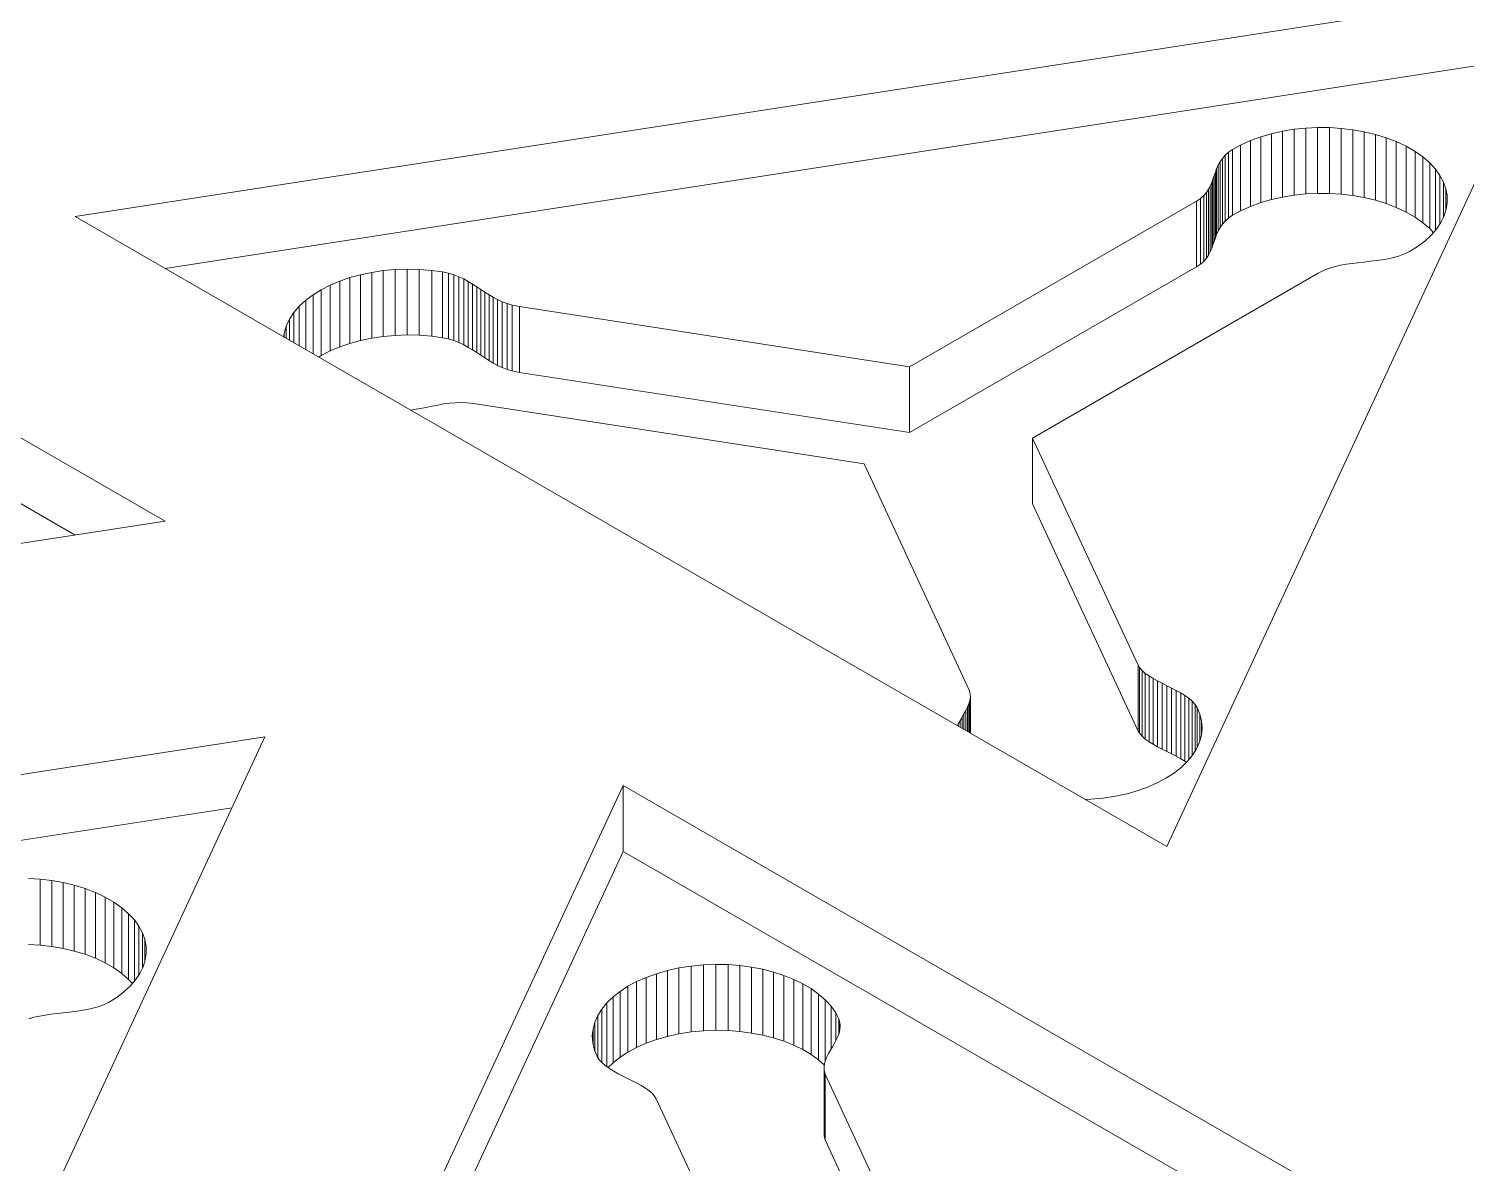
# Model space of a CAD drawing. Header units: inches. Extents: x 2.5 to 18.9, y 2.6 to 12.3.
# Drawn here: x 12.669 to 13.783, y 8.087 to 8.967 of the extents above; entities that cross this region are included whole.
import ezdxf

# ---------------------------------------------------------------- set-up
doc = ezdxf.new("R2010")
doc.units = ezdxf.units.IN
doc.header["$MEASUREMENT"] = 0

# ---------------------------------------------------------------- blocks, each defined once
blk = doc.blocks.new('A$C39963D99')
at = {"color": 0, "linetype": 'Continuous', "lineweight": 0, "extrusion": (3.33067e-16, 0.816497, 0.57735)}
for p, q in [((15.0648, -1.5277), (15.9104, -2.0159)), ((15.8407, -2.0267), (15.0648, -1.5787)), ((15.8408, -1.7798), (16.9959, -1.6011)), ((16.9959, -1.6011), (16.6865, -2.268)), ((16.9704, -1.656), (15.9105, -1.82)), ((16.7677, -1.7156), (16.7763, -1.7137)), ((16.7763, -1.7137), (16.7852, -1.7122)), ((16.7763, -1.7647), (16.7763, -1.7137)), ((16.7852, -1.7122), (16.7943, -1.7113)), ((16.7852, -1.7633), (16.7852, -1.7122)), ((16.7943, -1.7113), (16.8034, -1.7109)), ((16.7943, -1.7623), (16.7943, -1.7113)), ((16.8034, -1.7619), (16.8034, -1.7109)), ((16.8034, -1.7109), (16.8126, -1.7109)), ((16.8126, -1.762), (16.8126, -1.7109)), ((16.8126, -1.7109), (16.8217, -1.7115)), ((16.8217, -1.7625), (16.8217, -1.7115)), ((16.8217, -1.7115), (16.8307, -1.7125)), ((16.8307, -1.7636), (16.8307, -1.7125)), ((16.8307, -1.7125), (16.8396, -1.7141)), ((16.8396, -1.7651), (16.8396, -1.7141)), ((16.8396, -1.7141), (16.8482, -1.7161)), ((16.7374, -1.7278), (16.7436, -1.7244)), ((16.7436, -1.7244), (16.7513, -1.7209)), ((16.7436, -1.7754), (16.7436, -1.7244)), ((16.7513, -1.7209), (16.7593, -1.718)), ((16.7513, -1.772), (16.7513, -1.7209)), ((16.7593, -1.718), (16.7677, -1.7156)), ((16.7593, -1.769), (16.7593, -1.718)), ((16.7677, -1.7666), (16.7677, -1.7156)), ((16.8482, -1.7672), (16.8482, -1.7161)), ((16.8482, -1.7161), (16.8565, -1.7187)), ((16.8565, -1.7697), (16.8565, -1.7187)), ((16.8565, -1.7187), (16.8644, -1.7217)), ((16.8644, -1.7728), (16.8644, -1.7217)), ((16.8644, -1.7217), (16.8719, -1.7253)), ((16.8719, -1.7763), (16.8719, -1.7253)), ((16.8719, -1.7253), (16.8789, -1.7293)), ((16.7264, -1.7399), (16.7278, -1.7373)), ((16.7278, -1.7373), (16.7296, -1.7347)), ((16.7278, -1.7883), (16.7278, -1.7373)), ((16.7296, -1.7347), (16.7317, -1.7323)), ((16.7296, -1.7858), (16.7296, -1.7347)), ((16.7317, -1.7323), (16.7343, -1.73)), ((16.7317, -1.7833), (16.7317, -1.7323)), ((16.7343, -1.73), (16.7374, -1.7278)), ((16.7343, -1.781), (16.7343, -1.73)), ((16.7374, -1.7788), (16.7374, -1.7278)), ((16.8789, -1.7803), (16.8789, -1.7293)), ((16.8789, -1.7293), (16.885, -1.7336)), ((16.885, -1.7846), (16.885, -1.7336)), ((16.885, -1.7336), (16.8903, -1.7382)), ((16.7223, -1.7508), (16.7233, -1.7481)), ((16.7233, -1.7481), (16.7242, -1.7454)), ((16.7233, -1.7991), (16.7233, -1.7481)), ((16.7242, -1.7454), (16.7252, -1.7426)), ((16.7242, -1.7964), (16.7242, -1.7454)), ((16.7252, -1.7426), (16.7264, -1.7399)), ((16.7252, -1.7937), (16.7252, -1.7426)), ((16.7264, -1.791), (16.7264, -1.7399)), ((16.8903, -1.7892), (16.8903, -1.7382)), ((16.8903, -1.7382), (16.8947, -1.743)), ((16.8947, -1.7906), (16.8947, -1.743)), ((16.8947, -1.743), (16.8982, -1.748)), ((16.8982, -1.7856), (16.8982, -1.748)), ((16.8982, -1.748), (16.9009, -1.7531)), ((16.7173, -1.7612), (16.7189, -1.7587)), ((16.7189, -1.7587), (16.7202, -1.7562)), ((16.7189, -1.8097), (16.7189, -1.7587)), ((16.7202, -1.7562), (16.7214, -1.7535)), ((16.7202, -1.8072), (16.7202, -1.7562)), ((16.7214, -1.7535), (16.7223, -1.7508)), ((16.7214, -1.8045), (16.7214, -1.7535)), ((16.7223, -1.8018), (16.7223, -1.7508)), ((16.9009, -1.7805), (16.9009, -1.7531)), ((16.9009, -1.7531), (16.9027, -1.7583)), ((16.9027, -1.7752), (16.9027, -1.7583)), ((16.9027, -1.7583), (16.9037, -1.7635)), ((16.4873, -1.8963), (16.7097, -1.7679)), ((16.7097, -1.7679), (16.7128, -1.7657)), ((16.7097, -1.8189), (16.7097, -1.7679)), ((16.7128, -1.7657), (16.7153, -1.7635)), ((16.7128, -1.8168), (16.7128, -1.7657)), ((16.7153, -1.7635), (16.7173, -1.7612)), ((16.7153, -1.8146), (16.7153, -1.7635)), ((16.7173, -1.8122), (16.7173, -1.7612)), ((16.7593, -1.769), (16.7513, -1.772)), ((16.7677, -1.7666), (16.7593, -1.769)), ((16.7763, -1.7647), (16.7677, -1.7666)), ((16.7852, -1.7633), (16.7763, -1.7647)), ((16.7943, -1.7623), (16.7852, -1.7633)), ((16.8034, -1.7619), (16.7943, -1.7623)), ((16.8126, -1.762), (16.8034, -1.7619)), ((16.8217, -1.7625), (16.8126, -1.762)), ((16.8307, -1.7636), (16.8217, -1.7625)), ((16.8396, -1.7651), (16.8307, -1.7636)), ((16.8482, -1.7672), (16.8396, -1.7651)), ((16.8565, -1.7697), (16.8482, -1.7672)), ((16.8644, -1.7728), (16.8565, -1.7697)), ((16.9038, -1.7688), (16.9031, -1.7741)), ((16.9037, -1.7696), (16.9037, -1.7635)), ((16.9037, -1.7635), (16.9038, -1.7688)), ((16.6865, -2.268), (15.8408, -1.7798)), ((16.7343, -1.781), (16.7317, -1.7833)), ((16.7374, -1.7788), (16.7343, -1.781)), ((16.7436, -1.7754), (16.7374, -1.7788)), ((16.7513, -1.772), (16.7436, -1.7754)), ((16.8719, -1.7763), (16.8644, -1.7728)), ((16.8789, -1.7803), (16.8719, -1.7763)), ((16.885, -1.7846), (16.8789, -1.7803)), ((16.9015, -1.7793), (16.899, -1.7845)), ((16.9031, -1.7741), (16.9015, -1.7793)), ((16.7264, -1.791), (16.7252, -1.7937)), ((16.7278, -1.7883), (16.7264, -1.791)), ((16.7296, -1.7858), (16.7278, -1.7883)), ((16.7317, -1.7833), (16.7296, -1.7858)), ((16.8903, -1.7892), (16.885, -1.7846)), ((16.8932, -1.7924), (16.8903, -1.7892)), ((16.8956, -1.7895), (16.8914, -1.7943)), ((16.899, -1.7845), (16.8956, -1.7895)), ((16.7223, -1.8018), (16.7214, -1.8045)), ((16.7233, -1.7991), (16.7223, -1.8018)), ((16.7242, -1.7964), (16.7233, -1.7991)), ((16.7252, -1.7937), (16.7242, -1.7964)), ((16.8805, -1.8034), (16.8746, -1.807)), ((16.8864, -1.799), (16.8805, -1.8034)), ((16.8914, -1.7943), (16.8864, -1.799)), ((16.7153, -1.8146), (16.7128, -1.8168)), ((16.7173, -1.8122), (16.7153, -1.8146)), ((16.7189, -1.8097), (16.7173, -1.8122)), ((16.7202, -1.8072), (16.7189, -1.8097)), ((16.7214, -1.8045), (16.7202, -1.8072)), ((16.8394, -1.8151), (16.8347, -1.8156)), ((16.8442, -1.8145), (16.8394, -1.8151)), ((16.8489, -1.8139), (16.8442, -1.8145)), ((16.8535, -1.8133), (16.8489, -1.8139)), ((16.8581, -1.8125), (16.8535, -1.8133)), ((16.8625, -1.8115), (16.8581, -1.8125)), ((16.8668, -1.8103), (16.8625, -1.8115)), ((16.8708, -1.8088), (16.8668, -1.8103)), ((16.8746, -1.807), (16.8708, -1.8088)), ((16.0536, -1.8271), (16.0619, -1.8249)), ((16.0619, -1.8249), (16.0705, -1.8231)), ((16.0619, -1.8759), (16.0619, -1.8249)), ((16.0705, -1.8231), (16.0794, -1.8217)), ((16.0705, -1.8741), (16.0705, -1.8231)), ((16.0794, -1.8217), (16.0886, -1.8209)), ((16.0794, -1.8728), (16.0794, -1.8217)), ((16.0886, -1.8209), (16.098, -1.8206)), ((16.0886, -1.8719), (16.0886, -1.8209)), ((16.098, -1.8716), (16.098, -1.8206)), ((16.098, -1.8206), (16.1074, -1.8208)), ((16.1074, -1.8718), (16.1074, -1.8208)), ((16.1074, -1.8208), (16.117, -1.8216)), ((16.117, -1.8726), (16.117, -1.8216)), ((16.117, -1.8216), (16.1254, -1.8227)), ((16.1254, -1.8737), (16.1254, -1.8227)), ((16.1254, -1.8227), (16.1299, -1.8237)), ((16.1299, -1.8747), (16.1299, -1.8237)), ((16.1299, -1.8237), (16.1342, -1.825)), ((16.1342, -1.876), (16.1342, -1.825)), ((16.1342, -1.825), (16.1381, -1.8265)), ((16.1381, -1.8775), (16.1381, -1.8265)), ((16.1381, -1.8265), (16.1418, -1.8282)), ((16.7097, -1.8189), (16.4873, -1.9473)), ((16.8039, -1.8237), (16.5826, -1.9515)), ((16.7128, -1.8168), (16.7097, -1.8189)), ((16.8091, -1.8211), (16.8039, -1.8237)), ((16.8128, -1.8197), (16.8091, -1.8211)), ((16.8169, -1.8185), (16.8128, -1.8197)), ((16.8211, -1.8176), (16.8169, -1.8185)), ((16.8255, -1.8168), (16.8211, -1.8176)), ((16.8301, -1.8162), (16.8255, -1.8168)), ((16.8347, -1.8156), (16.8301, -1.8162)), ((16.0251, -1.8404), (16.0314, -1.8365)), ((16.0314, -1.8365), (16.0383, -1.833)), ((16.0314, -1.8875), (16.0314, -1.8365)), ((16.0383, -1.833), (16.0457, -1.8298)), ((16.0383, -1.884), (16.0383, -1.833)), ((16.0457, -1.8298), (16.0536, -1.8271)), ((16.0457, -1.8809), (16.0457, -1.8298)), ((16.0536, -1.8782), (16.0536, -1.8271)), ((16.1418, -1.8793), (16.1418, -1.8282)), ((16.1418, -1.8282), (16.1453, -1.8301)), ((16.1453, -1.8812), (16.1453, -1.8301)), ((16.1453, -1.8301), (16.1487, -1.8321)), ((16.1487, -1.8832), (16.1487, -1.8321)), ((16.1487, -1.8321), (16.1519, -1.8342)), ((16.1519, -1.8852), (16.1519, -1.8342)), ((16.1519, -1.8342), (16.1551, -1.8363)), ((16.1551, -1.8873), (16.1551, -1.8363)), ((16.1551, -1.8363), (16.1582, -1.8384)), ((16.0144, -1.8492), (16.0194, -1.8446)), ((16.0194, -1.8446), (16.0251, -1.8404)), ((16.0194, -1.8829), (16.0194, -1.8446)), ((16.0251, -1.8861), (16.0251, -1.8404)), ((16.1582, -1.8894), (16.1582, -1.8384)), ((16.1582, -1.8384), (16.1614, -1.8405)), ((16.1614, -1.8915), (16.1614, -1.8405)), ((16.1614, -1.8405), (16.1647, -1.8424)), ((16.1647, -1.8935), (16.1647, -1.8424)), ((16.1647, -1.8424), (16.1681, -1.8442)), ((16.1681, -1.8953), (16.1681, -1.8442)), ((16.1681, -1.8442), (16.1716, -1.8459)), ((16.1716, -1.8969), (16.1716, -1.8459)), ((16.1716, -1.8459), (16.1754, -1.8473)), ((16.1754, -1.8983), (16.1754, -1.8473)), ((16.1754, -1.8473), (16.1794, -1.8485)), ((16.1794, -1.8995), (16.1794, -1.8485)), ((16.1794, -1.8485), (16.1849, -1.8495)), ((16.0042, -1.8649), (16.0067, -1.8594)), ((16.0067, -1.8594), (16.0102, -1.8542)), ((16.0067, -1.8756), (16.0067, -1.8594)), ((16.0102, -1.8542), (16.0144, -1.8492)), ((16.0102, -1.8775), (16.0102, -1.8542)), ((16.0144, -1.88), (16.0144, -1.8492)), ((16.1849, -1.9006), (16.1849, -1.8495)), ((16.1849, -1.8495), (16.4873, -1.8963)), ((16.0023, -1.873), (16.0026, -1.8704)), ((16.0026, -1.8704), (16.0042, -1.8649)), ((16.0026, -1.8732), (16.0026, -1.8704)), ((16.0042, -1.8741), (16.0042, -1.8649)), ((16.0457, -1.8809), (16.0383, -1.884)), ((16.0536, -1.8782), (16.0457, -1.8809)), ((16.0619, -1.8759), (16.0536, -1.8782)), ((16.0705, -1.8741), (16.0619, -1.8759)), ((16.0794, -1.8728), (16.0705, -1.8741)), ((16.0886, -1.8719), (16.0794, -1.8728)), ((16.098, -1.8716), (16.0886, -1.8719)), ((16.1074, -1.8718), (16.098, -1.8716)), ((16.117, -1.8726), (16.1074, -1.8718)), ((16.1254, -1.8737), (16.117, -1.8726)), ((16.1299, -1.8747), (16.1254, -1.8737)), ((16.1342, -1.876), (16.1299, -1.8747)), ((16.1381, -1.8775), (16.1342, -1.876)), ((16.1418, -1.8793), (16.1381, -1.8775)), ((16.1453, -1.8812), (16.1418, -1.8793)), ((16.1487, -1.8832), (16.1453, -1.8812)), ((16.0314, -1.8875), (16.0295, -1.8887)), ((16.0383, -1.884), (16.0314, -1.8875)), ((16.1519, -1.8852), (16.1487, -1.8832)), ((16.1551, -1.8873), (16.1519, -1.8852)), ((16.1582, -1.8894), (16.1551, -1.8873)), ((16.1614, -1.8915), (16.1582, -1.8894)), ((16.1647, -1.8935), (16.1614, -1.8915)), ((16.1681, -1.8953), (16.1647, -1.8935)), ((16.1716, -1.8969), (16.1681, -1.8953)), ((16.1754, -1.8983), (16.1716, -1.8969)), ((16.1794, -1.8995), (16.1754, -1.8983)), ((16.1849, -1.9006), (16.1794, -1.8995)), ((16.4873, -1.9473), (16.1849, -1.9006)), ((16.4873, -1.9473), (16.4873, -1.8963)), ((16.1173, -1.9268), (16.1127, -1.9277)), ((16.1218, -1.9259), (16.1173, -1.9268)), ((16.1264, -1.9251), (16.1218, -1.9259)), ((16.1309, -1.9245), (16.1264, -1.9251)), ((16.1354, -1.9241), (16.1309, -1.9245)), ((16.1399, -1.924), (16.1354, -1.9241)), ((16.1444, -1.9242), (16.1399, -1.924)), ((16.1494, -1.9247), (16.1444, -1.9242)), ((16.4521, -1.9716), (16.1494, -1.9247)), ((16.1035, -1.9295), (16.1009, -1.9299)), ((16.1081, -1.9286), (16.1035, -1.9295)), ((16.1127, -1.9277), (16.1081, -1.9286)), ((16.5826, -2.0025), (16.5826, -1.9515)), ((16.5826, -1.9515), (16.6643, -2.1276)), ((16.5335, -2.1469), (16.4521, -1.9716)), ((16.6643, -2.1786), (16.5826, -2.0025)), ((15.9104, -2.0159), (14.7553, -2.1946)), ((16.6643, -2.1786), (16.6643, -2.1276)), ((16.6643, -2.1276), (16.6654, -2.1294)), ((16.6654, -2.1804), (16.6654, -2.1294)), ((16.6654, -2.1294), (16.6674, -2.1317)), ((16.6674, -2.1827), (16.6674, -2.1317)), ((16.6674, -2.1317), (16.6699, -2.1339)), ((16.6699, -2.1849), (16.6699, -2.1339)), ((16.6699, -2.1339), (16.6728, -2.1359)), ((16.6728, -2.187), (16.6728, -2.1359)), ((16.6728, -2.1359), (16.6759, -2.1379)), ((16.6759, -2.1889), (16.6759, -2.1379)), ((16.6759, -2.1379), (16.6794, -2.1398)), ((16.5343, -2.1497), (16.5335, -2.1469)), ((16.6794, -2.1908), (16.6794, -2.1398)), ((16.6794, -2.1398), (16.6829, -2.1416)), ((16.6829, -2.1927), (16.6829, -2.1416)), ((16.6829, -2.1416), (16.6866, -2.1435)), ((16.6866, -2.1945), (16.6866, -2.1435)), ((16.6866, -2.1435), (16.6903, -2.1453)), ((16.6903, -2.1963), (16.6903, -2.1453)), ((16.6903, -2.1453), (16.6939, -2.1472)), ((16.6939, -2.1982), (16.6939, -2.1472)), ((16.6939, -2.1472), (16.6974, -2.1491)), ((16.6974, -2.2001), (16.6974, -2.1491)), ((16.6974, -2.1491), (16.7006, -2.1511)), ((16.5309, -2.1628), (16.5322, -2.1602)), ((16.5322, -2.1602), (16.5332, -2.1576)), ((16.5322, -2.1789), (16.5322, -2.1602)), ((16.5332, -2.1576), (16.534, -2.155)), ((16.5332, -2.1795), (16.5332, -2.1576)), ((16.534, -2.155), (16.5344, -2.1524)), ((16.534, -2.18), (16.534, -2.155)), ((16.5344, -2.1524), (16.5343, -2.1497)), ((16.5344, -2.1802), (16.5344, -2.1524)), ((16.7006, -2.2021), (16.7006, -2.1511)), ((16.7006, -2.1511), (16.7036, -2.1532)), ((16.7036, -2.2008), (16.7036, -2.1532)), ((16.7036, -2.1532), (16.7063, -2.1555)), ((16.7063, -2.1976), (16.7063, -2.1555)), ((16.7063, -2.1555), (16.7085, -2.158)), ((16.7085, -2.1941), (16.7085, -2.158)), ((16.7085, -2.158), (16.7102, -2.1606)), ((16.7102, -2.1909), (16.7102, -2.1606)), ((16.7102, -2.1606), (16.7122, -2.1655)), ((16.525, -2.1733), (16.5264, -2.1707)), ((16.5264, -2.1707), (16.5279, -2.1681)), ((16.5264, -2.1756), (16.5264, -2.1707)), ((16.5279, -2.1681), (16.5294, -2.1654)), ((16.5279, -2.1764), (16.5279, -2.1681)), ((16.5294, -2.1654), (16.5309, -2.1628)), ((16.5294, -2.1773), (16.5294, -2.1654)), ((16.5309, -2.1782), (16.5309, -2.1628)), ((16.7122, -2.186), (16.7122, -2.1655)), ((16.7122, -2.1655), (16.7135, -2.171)), ((16.7135, -2.18), (16.7135, -2.171)), ((16.7135, -2.171), (16.7139, -2.1765)), ((16.5244, -2.1744), (16.525, -2.1733)), ((16.525, -2.1747), (16.525, -2.1733)), ((16.6654, -2.1804), (16.6643, -2.1786)), ((16.6674, -2.1827), (16.6654, -2.1804)), ((16.6699, -2.1849), (16.6674, -2.1827)), ((16.7134, -2.1819), (16.7119, -2.1872)), ((16.7139, -2.1765), (16.7134, -2.1819)), ((14.8327, -2.3618), (15.9878, -2.1831)), ((15.9878, -2.1831), (15.6783, -2.85)), ((16.6728, -2.187), (16.6699, -2.1849)), ((16.6759, -2.1889), (16.6728, -2.187)), ((16.6794, -2.1908), (16.6759, -2.1889)), ((16.6829, -2.1927), (16.6794, -2.1908)), ((16.6866, -2.1945), (16.6829, -2.1927)), ((16.7096, -2.1923), (16.7065, -2.1973)), ((16.7119, -2.1872), (16.7096, -2.1923)), ((16.6903, -2.1963), (16.6866, -2.1945)), ((16.6939, -2.1982), (16.6903, -2.1963)), ((16.6974, -2.2001), (16.6939, -2.1982)), ((16.7006, -2.2021), (16.6974, -2.2001)), ((16.7026, -2.2021), (16.6979, -2.2067)), ((16.7017, -2.2029), (16.7006, -2.2021)), ((16.7065, -2.1973), (16.7026, -2.2021)), ((16.6864, -2.2149), (16.6797, -2.2186)), ((16.6925, -2.211), (16.6864, -2.2149)), ((16.6979, -2.2067), (16.6925, -2.211)), ((15.9559, -2.8878), (16.2654, -2.2208)), ((16.2654, -2.2719), (16.2654, -2.2208)), ((16.2654, -2.2208), (17.111, -2.7091)), ((16.6558, -2.2272), (16.6467, -2.2292)), ((16.6643, -2.2247), (16.6558, -2.2272)), ((16.6723, -2.2219), (16.6643, -2.2247)), ((16.6797, -2.2186), (16.6723, -2.2219)), ((15.9623, -2.2381), (14.9024, -2.402)), ((16.6277, -2.2315), (16.6236, -2.2317)), ((16.6372, -2.2306), (16.6277, -2.2315)), ((16.6467, -2.2292), (16.6372, -2.2306)), ((16.2654, -2.2719), (15.9814, -2.8838)), ((17.0413, -2.7198), (16.2654, -2.2719)), ((15.8045, -2.2929), (15.8137, -2.2935)), ((15.8137, -2.3445), (15.8137, -2.2935)), ((15.8137, -2.2935), (15.8227, -2.2945)), ((15.8227, -2.3456), (15.8227, -2.2945)), ((15.8227, -2.2945), (15.8315, -2.2961)), ((15.8315, -2.3471), (15.8315, -2.2961)), ((15.8315, -2.2961), (15.8401, -2.2981)), ((15.8401, -2.3492), (15.8401, -2.2981)), ((15.8401, -2.2981), (15.8484, -2.3007)), ((15.8484, -2.3517), (15.8484, -2.3007)), ((15.8484, -2.3007), (15.8564, -2.3037)), ((15.8564, -2.3548), (15.8564, -2.3037)), ((15.8564, -2.3037), (15.8639, -2.3073)), ((15.8639, -2.3583), (15.8639, -2.3073)), ((15.8639, -2.3073), (15.8708, -2.3113)), ((15.8708, -2.3623), (15.8708, -2.3113)), ((15.8708, -2.3113), (15.877, -2.3156)), ((15.877, -2.3666), (15.877, -2.3156)), ((15.877, -2.3156), (15.8822, -2.3202)), ((15.8822, -2.3712), (15.8822, -2.3202)), ((15.8822, -2.3202), (15.8866, -2.325)), ((15.8866, -2.3726), (15.8866, -2.325)), ((15.8866, -2.325), (15.8902, -2.33)), ((15.8902, -2.3676), (15.8902, -2.33)), ((15.8902, -2.33), (15.8929, -2.3351)), ((15.8929, -2.3625), (15.8929, -2.3351)), ((15.8929, -2.3351), (15.8947, -2.3403)), ((15.8137, -2.3445), (15.8045, -2.344)), ((15.8227, -2.3456), (15.8137, -2.3445)), ((15.8315, -2.3471), (15.8227, -2.3456)), ((15.8401, -2.3492), (15.8315, -2.3471)), ((15.8484, -2.3517), (15.8401, -2.3492)), ((15.8947, -2.3572), (15.8947, -2.3403)), ((15.8947, -2.3403), (15.8957, -2.3455)), ((15.8957, -2.3516), (15.8957, -2.3455)), ((15.8957, -2.3455), (15.8958, -2.3508)), ((15.8564, -2.3548), (15.8484, -2.3517)), ((15.8639, -2.3583), (15.8564, -2.3548)), ((15.8708, -2.3623), (15.8639, -2.3583)), ((15.895, -2.3561), (15.8934, -2.3613)), ((15.8958, -2.3508), (15.895, -2.3561)), ((16.3086, -2.3623), (16.3181, -2.3608)), ((16.3181, -2.3608), (16.3277, -2.3599)), ((16.3181, -2.4118), (16.3181, -2.3608)), ((16.3277, -2.3599), (16.3372, -2.3595)), ((16.3277, -2.4109), (16.3277, -2.3599)), ((16.3372, -2.4106), (16.3372, -2.3595)), ((16.3372, -2.3595), (16.3466, -2.3597)), ((16.3466, -2.4108), (16.3466, -2.3597)), ((16.3466, -2.3597), (16.3558, -2.3604)), ((16.3558, -2.4115), (16.3558, -2.3604)), ((16.3558, -2.3604), (16.3648, -2.3616)), ((15.877, -2.3666), (15.8708, -2.3623)), ((15.8822, -2.3712), (15.877, -2.3666)), ((15.8851, -2.3744), (15.8822, -2.3712)), ((15.8876, -2.3715), (15.8834, -2.3763)), ((15.8909, -2.3665), (15.8876, -2.3715)), ((15.8934, -2.3613), (15.8909, -2.3665)), ((16.2757, -2.3728), (16.2831, -2.3696)), ((16.2831, -2.3696), (16.2911, -2.3667)), ((16.2831, -2.4206), (16.2831, -2.3696)), ((16.2911, -2.3667), (16.2996, -2.3642)), ((16.2911, -2.4177), (16.2911, -2.3667)), ((16.2996, -2.3642), (16.3086, -2.3623)), ((16.2996, -2.4153), (16.2996, -2.3642)), ((16.3086, -2.4133), (16.3086, -2.3623)), ((16.3648, -2.4127), (16.3648, -2.3616)), ((16.3648, -2.3616), (16.3736, -2.3633)), ((16.3736, -2.4144), (16.3736, -2.3633)), ((16.3736, -2.3633), (16.3819, -2.3655)), ((16.3819, -2.4165), (16.3819, -2.3655)), ((16.3819, -2.3655), (16.3899, -2.3681)), ((16.3899, -2.4191), (16.3899, -2.3681)), ((16.3899, -2.3681), (16.3975, -2.3711)), ((16.3975, -2.4221), (16.3975, -2.3711)), ((16.3975, -2.3711), (16.4045, -2.3745)), ((15.8783, -2.381), (15.8724, -2.3854)), ((15.8834, -2.3763), (15.8783, -2.381)), ((16.2575, -2.3847), (16.2629, -2.3805)), ((16.2629, -2.3805), (16.269, -2.3765)), ((16.2629, -2.4315), (16.2629, -2.3805)), ((16.269, -2.3765), (16.2757, -2.3728)), ((16.269, -2.4275), (16.269, -2.3765)), ((16.2757, -2.4239), (16.2757, -2.3728)), ((16.4045, -2.4255), (16.4045, -2.3745)), ((16.4045, -2.3745), (16.411, -2.3783)), ((16.411, -2.4294), (16.411, -2.3783)), ((16.411, -2.3783), (16.4168, -2.3825)), ((16.4168, -2.4335), (16.4168, -2.3825)), ((16.4168, -2.3825), (16.4219, -2.387)), ((15.8501, -2.3945), (15.8455, -2.3953)), ((15.8545, -2.3935), (15.8501, -2.3945)), ((15.8587, -2.3923), (15.8545, -2.3935)), ((15.8627, -2.3908), (15.8587, -2.3923)), ((15.8665, -2.389), (15.8627, -2.3908)), ((15.8724, -2.3854), (15.8665, -2.389)), ((16.2457, -2.3991), (16.2489, -2.3941)), ((16.2489, -2.3941), (16.2528, -2.3893)), ((16.2489, -2.4357), (16.2489, -2.3941)), ((16.2528, -2.3893), (16.2575, -2.3847)), ((16.2528, -2.4389), (16.2528, -2.3893)), ((16.2575, -2.4358), (16.2575, -2.3847)), ((16.4219, -2.4344), (16.4219, -2.387)), ((16.4219, -2.387), (16.4264, -2.3919)), ((16.4264, -2.4252), (16.4264, -2.3919)), ((16.4264, -2.3919), (16.43, -2.397)), ((15.8088, -2.4005), (15.8048, -2.4017)), ((15.813, -2.3996), (15.8088, -2.4005)), ((15.8175, -2.3988), (15.813, -2.3996)), ((15.822, -2.3982), (15.8175, -2.3988)), ((15.8267, -2.3976), (15.822, -2.3982)), ((15.8314, -2.3971), (15.8267, -2.3976)), ((15.8361, -2.3965), (15.8314, -2.3971)), ((15.8408, -2.3959), (15.8361, -2.3965)), ((15.8455, -2.3953), (15.8408, -2.3959)), ((16.242, -2.4095), (16.2434, -2.4042)), ((16.2434, -2.4042), (16.2457, -2.3991)), ((16.2434, -2.4267), (16.2434, -2.4042)), ((16.2457, -2.4317), (16.2457, -2.3991)), ((16.43, -2.4188), (16.43, -2.397)), ((16.43, -2.397), (16.4325, -2.4018)), ((16.4325, -2.4132), (16.4325, -2.4018)), ((16.4325, -2.4018), (16.4333, -2.4046)), ((16.4333, -2.4101), (16.4333, -2.4046)), ((16.4333, -2.4046), (16.4335, -2.4073)), ((16.2414, -2.4149), (16.242, -2.4095)), ((16.2418, -2.4204), (16.2414, -2.4149)), ((16.242, -2.4212), (16.242, -2.4095)), ((16.2996, -2.4153), (16.2911, -2.4177)), ((16.3086, -2.4133), (16.2996, -2.4153)), ((16.3181, -2.4118), (16.3086, -2.4133)), ((16.3277, -2.4109), (16.3181, -2.4118)), ((16.3372, -2.4106), (16.3277, -2.4109)), ((16.3466, -2.4108), (16.3372, -2.4106)), ((16.3558, -2.4115), (16.3466, -2.4108)), ((16.3648, -2.4127), (16.3558, -2.4115)), ((16.3736, -2.4144), (16.3648, -2.4127)), ((16.3819, -2.4165), (16.3736, -2.4144)), ((16.3899, -2.4191), (16.3819, -2.4165)), ((16.4316, -2.4154), (16.4304, -2.4181)), ((16.4326, -2.4127), (16.4316, -2.4154)), ((16.4333, -2.41), (16.4326, -2.4127)), ((16.4335, -2.4073), (16.4333, -2.41)), ((16.2431, -2.4259), (16.2418, -2.4204)), ((16.2451, -2.4308), (16.2431, -2.4259)), ((16.269, -2.4275), (16.2629, -2.4315)), ((16.2757, -2.4239), (16.269, -2.4275)), ((16.2831, -2.4206), (16.2757, -2.4239)), ((16.2911, -2.4177), (16.2831, -2.4206)), ((16.3975, -2.4221), (16.3899, -2.4191)), ((16.4045, -2.4255), (16.3975, -2.4221)), ((16.411, -2.4294), (16.4045, -2.4255)), ((16.4259, -2.426), (16.4245, -2.4286)), ((16.4275, -2.4234), (16.4259, -2.426)), ((16.429, -2.4207), (16.4275, -2.4234)), ((16.4304, -2.4181), (16.429, -2.4207)), ((16.2468, -2.4334), (16.2451, -2.4308)), ((16.2491, -2.4359), (16.2468, -2.4334)), ((16.2517, -2.4382), (16.2491, -2.4359)), ((16.2547, -2.4403), (16.2517, -2.4382)), ((16.2575, -2.4358), (16.2536, -2.4395)), ((16.2629, -2.4315), (16.2575, -2.4358)), ((16.4168, -2.4335), (16.411, -2.4294)), ((16.4212, -2.4374), (16.4168, -2.4335)), ((16.4214, -2.4364), (16.421, -2.439)), ((16.421, -2.4901), (16.421, -2.439)), ((16.421, -2.439), (16.4211, -2.4417)), ((16.4221, -2.4338), (16.4214, -2.4364)), ((16.4232, -2.4312), (16.4221, -2.4338)), ((16.4245, -2.4286), (16.4232, -2.4312)), ((16.258, -2.4423), (16.2547, -2.4403)), ((16.2615, -2.4443), (16.258, -2.4423)), ((16.2651, -2.4461), (16.2615, -2.4443)), ((16.2688, -2.448), (16.2651, -2.4461)), ((16.2724, -2.4498), (16.2688, -2.448)), ((16.276, -2.4516), (16.2724, -2.4498)), ((16.4211, -2.4927), (16.4211, -2.4417)), ((16.4211, -2.4417), (16.4218, -2.4445)), ((16.4218, -2.4956), (16.4218, -2.4445)), ((16.4218, -2.4445), (16.5032, -2.6198)), ((16.2794, -2.4535), (16.276, -2.4516)), ((16.2826, -2.4555), (16.2794, -2.4535)), ((16.2855, -2.4575), (16.2826, -2.4555)), ((16.288, -2.4597), (16.2855, -2.4575)), ((16.29, -2.4621), (16.288, -2.4597)), ((16.291, -2.4638), (16.29, -2.4621)), ((16.3728, -2.6399), (16.291, -2.4638)), ((16.4211, -2.4927), (16.421, -2.4901)), ((16.4218, -2.4956), (16.4211, -2.4927)), ((16.5032, -2.6709), (16.4218, -2.4956))]:
    blk.add_line(p, q, dxfattribs=at)

msp = doc.modelspace()

# ---------------------------------------------------------------- block references
msp.add_blockref('A$C39963D99', (-3.1356, 10.6011))

doc.saveas('drawing.dxf')
